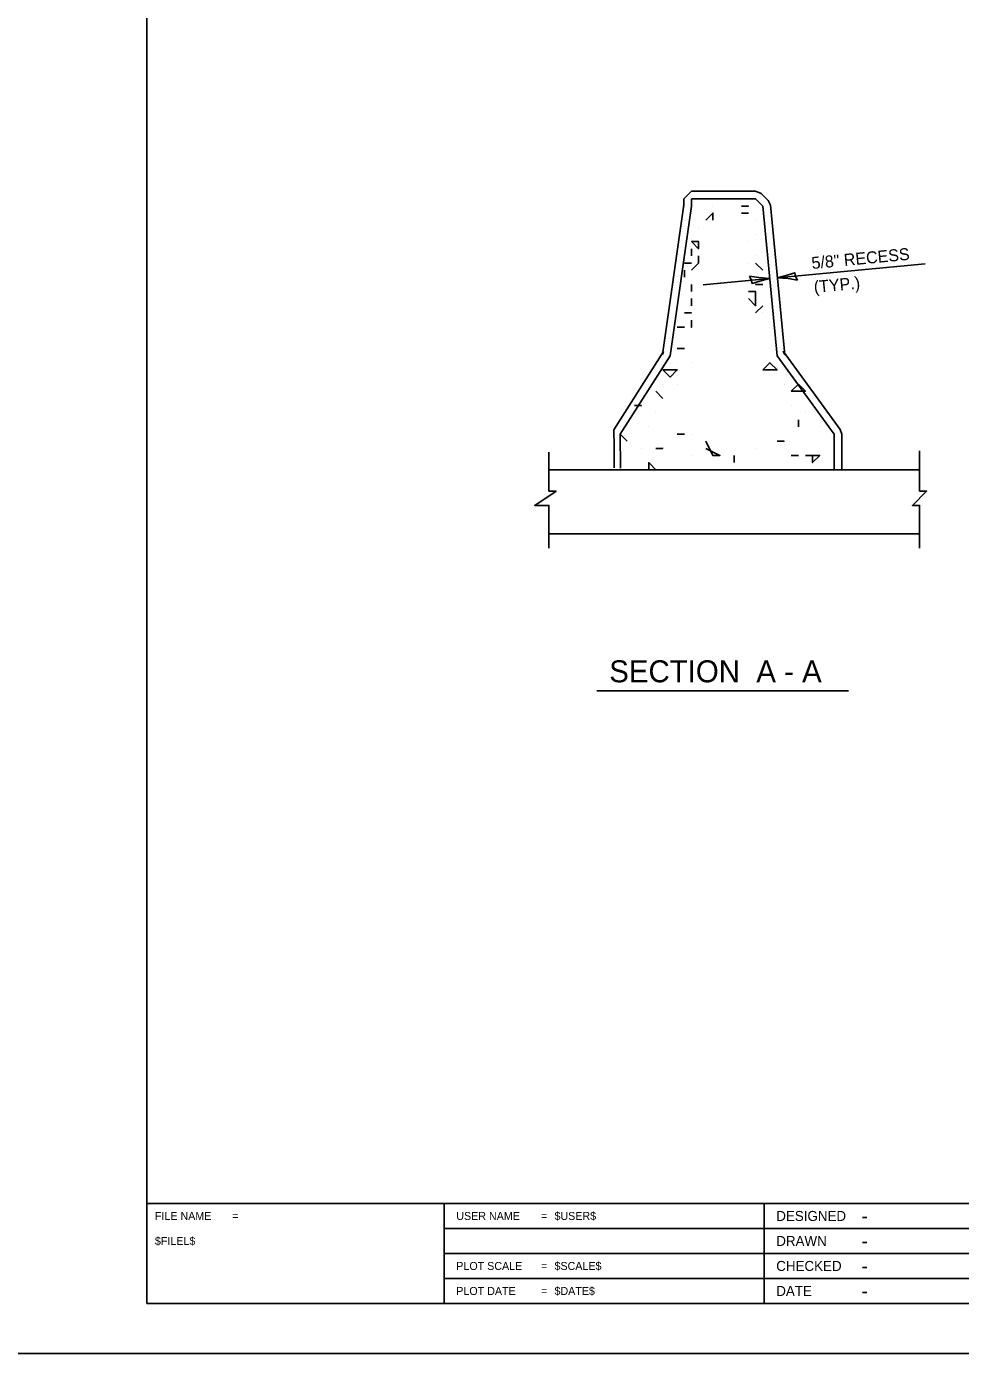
# Model space of a CAD drawing. Extents: x 2085951 to 2109824, y 1602302 to 1613514.
# Drawn here: x 2099664 to 2100131, y 1602685 to 1603348 of the extents above; entities that cross this region are included whole.
import ezdxf

# ---------------------------------------------------------------- set-up
doc = ezdxf.new("R2010")
doc.units = 0
for name, color, linetype in [('Alignment_EX_50 Notation', 7, 'Continuous'), ('Design_PR_EOP', 7, 'Continuous'), ('Level 20', 7, 'Continuous'), ('Level 21', 7, 'Continuous'), ('Level 23', 7, 'Continuous'), ('Level 29', 7, 'Continuous'), ('Sheets_50 Reference Boundary', 7, 'Continuous'), ('Sheets_General Details', 7, 'Continuous'), ('Sheets_Printer Plotting Border', 7, 'Continuous')]:
    doc.layers.add(name, color=color, linetype=linetype)

msp = doc.modelspace()

# ---------------------------------------------------------------- linework, layer by layer
at = {"layer": 'Alignment_EX_50 Notation'}
for p, q in [((2099925.04, 1603126.45), (2100110.37, 1603126.45)), ((2099925.04, 1603094.38), (2100110.37, 1603094.38))]:
    msp.add_line(p, q, dxfattribs=at)
for points in [[(2099925.04, 1603087.25), (2099925.04, 1603108.63), (2099917.91, 1603108.63), (2099928.6, 1603115.76), (2099925.04, 1603115.76), (2099925.04, 1603135.23)], [(2100110.37, 1603087.25), (2100110.37, 1603108.63), (2100106.8, 1603108.63), (2100113.93, 1603115.76), (2100110.37, 1603115.76), (2100110.37, 1603135.88)]]:
    msp.add_lwpolyline(points, dxfattribs=at)
at = {"layer": 'Design_PR_EOP'}
msp.add_line((2100074.9, 1603015.99), (2099948.97, 1603015.99), dxfattribs=at)
at = {"layer": 'Level 20'}
for p, q in [((2099992.46, 1603261.89), (2099996.32, 1603265.75)), ((2099992.46, 1603258.32), (2099992.46, 1603261.89)), ((2099996.32, 1603265.75), (2100014.14, 1603265.75)), ((2099996.32, 1603258.32), (2099996.32, 1603261.89)), ((2099996.32, 1603261.89), (2100014.14, 1603261.89)), ((2100014.14, 1603265.75), (2100028.4, 1603265.75)), ((2100014.14, 1603261.89), (2100028.4, 1603261.89)), ((2100028.4, 1603265.75), (2100031.13, 1603264.62)), ((2100028.4, 1603261.89), (2100031.96, 1603258.32)), ((2100031.13, 1603264.62), (2100034.69, 1603261.05)), ((2100034.69, 1603261.05), (2100035.8, 1603258.69)), ((2099981.81, 1603184.02), (2099992.5, 1603258.87)), ((2099985.63, 1603183.48), (2099996.32, 1603258.32)), ((2099992.5, 1603258.87), (2099992.46, 1603258.32)), ((2100031.96, 1603258.32), (2100039.09, 1603183.48)), ((2100035.8, 1603258.69), (2100042.93, 1603183.84)), ((2099957.42, 1603146.35), (2099982.37, 1603185.55)), ((2099960.68, 1603144.27), (2099985.63, 1603183.48)), ((2099982.37, 1603185.55), (2099981.81, 1603184.02)), ((2100039.09, 1603183.48), (2100067.6, 1603144.27)), ((2100042.93, 1603183.84), (2100042.21, 1603185.75)), ((2100042.21, 1603185.75), (2100070.72, 1603146.54)), ((2099957.58, 1603138.1), (2099957.42, 1603146.35)), ((2099960.82, 1603127.23), (2099960.68, 1603144.27)), ((2100067.6, 1603144.27), (2100067.6, 1603126.58)), ((2100070.72, 1603146.54), (2100071.46, 1603144.27)), ((2100071.46, 1603144.27), (2100071.49, 1603126.91)), ((2099957.58, 1603127.41), (2099957.58, 1603138.1))]:
    msp.add_line(p, q, dxfattribs=at)
at = {"layer": 'Level 21'}
for points in [[(2099996.32, 1603254.76), (2099996.32, 1603254.76), (2099996.32, 1603254.76)], [(2100007.01, 1603251.19), (2100007.01, 1603254.76), (2100003.45, 1603251.19)], [(2100007.01, 1603258.32), (2100007.01, 1603258.32), (2100007.01, 1603258.32)], [(2100021.27, 1603258.32), (2100024.83, 1603258.32), (2100021.27, 1603258.32)], [(2100024.83, 1603254.76), (2100021.27, 1603254.76)], [(2099999.88, 1603247.63), (2099999.88, 1603247.63)], [(2100007.01, 1603251.19), (2100007.01, 1603251.19)], [(2100028.4, 1603251.19), (2100028.4, 1603251.19)], [(2100028.4, 1603244.07), (2100028.4, 1603244.07)], [(2099996.32, 1603240.5), (2099999.88, 1603236.94), (2099999.88, 1603240.5), (2099996.32, 1603240.5)], [(2099996.32, 1603233.37), (2099996.32, 1603233.37), (2099996.32, 1603236.94)], [(2099996.32, 1603236.94), (2099996.32, 1603236.94), (2099996.32, 1603236.94), (2099996.32, 1603236.94)], [(2100024.83, 1603240.5), (2100024.83, 1603240.5)], [(2099992.76, 1603229.81), (2099996.32, 1603229.81)], [(2099996.32, 1603226.25), (2099999.88, 1603229.81)], [(2099999.88, 1603229.81), (2099999.88, 1603229.81), (2099999.88, 1603233.37)], [(2100024.83, 1603229.81), (2100024.83, 1603229.81)], [(2100028.4, 1603233.37), (2100028.4, 1603233.37)], [(2100031.96, 1603226.25), (2100028.4, 1603229.81)], [(2099992.76, 1603222.68), (2099992.76, 1603226.25), (2099992.76, 1603226.25)], [(2099996.32, 1603215.55), (2099996.32, 1603219.12)], [(2100024.83, 1603211.99), (2100028.4, 1603208.43), (2100028.4, 1603215.55), (2100024.83, 1603215.55)], [(2100028.4, 1603219.12), (2100028.4, 1603219.12), (2100031.96, 1603219.12)], [(2099996.32, 1603208.43), (2099996.32, 1603211.99)], [(2100028.4, 1603204.86), (2100031.96, 1603208.43)], [(2099989.19, 1603201.3), (2099989.19, 1603201.3), (2099989.19, 1603201.3)], [(2099996.32, 1603204.86), (2099996.32, 1603204.86), (2099992.76, 1603204.86)], [(2099996.32, 1603201.3), (2099996.32, 1603197.73), (2099996.32, 1603197.73)], [(2100031.96, 1603204.86), (2100031.96, 1603204.86)], [(2099992.76, 1603197.73), (2099989.19, 1603197.73)], [(2100035.52, 1603197.73), (2100035.52, 1603197.73)], [(2099992.76, 1603187.04), (2099989.19, 1603187.04)], [(2100035.52, 1603187.04), (2100035.52, 1603187.04)], [(2099982.06, 1603176.35), (2099985.63, 1603172.79), (2099989.19, 1603176.35), (2099982.06, 1603176.35)], [(2099985.63, 1603179.91), (2099985.63, 1603179.91)], [(2099989.19, 1603179.91), (2099989.19, 1603179.91)], [(2099996.32, 1603179.91), (2099996.32, 1603179.91), (2099996.32, 1603179.91)], [(2099996.32, 1603179.91), (2099996.32, 1603179.91)], [(2100031.96, 1603176.35), (2100039.09, 1603176.35), (2100035.52, 1603179.91), (2100031.96, 1603176.35)], [(2100042.65, 1603176.35), (2100042.65, 1603176.35)], [(2099982.06, 1603169.22), (2099982.06, 1603169.22)], [(2099989.19, 1603169.22), (2099989.19, 1603169.22), (2099989.19, 1603169.22)], [(2100042.65, 1603169.22), (2100042.65, 1603169.22)], [(2100046.22, 1603165.66), (2100053.34, 1603165.66), (2100049.78, 1603169.22), (2100046.22, 1603165.66)], [(2099982.06, 1603162.09), (2099978.5, 1603165.66)], [(2099967.81, 1603158.53), (2099971.37, 1603158.53), (2099971.37, 1603158.53)], [(2099978.5, 1603154.97), (2099978.5, 1603154.97), (2099978.5, 1603154.97)], [(2100046.22, 1603158.53), (2100046.22, 1603158.53), (2100046.22, 1603158.53)], [(2100053.34, 1603154.97), (2100053.34, 1603154.97)], [(2100049.78, 1603147.84), (2100049.78, 1603151.4)], [(2099960.68, 1603144.27), (2099964.24, 1603140.71)], [(2099974.94, 1603147.84), (2099974.94, 1603147.84), (2099974.94, 1603147.84)], [(2099992.76, 1603144.27), (2099989.19, 1603144.27)], [(2099996.32, 1603144.27), (2099996.32, 1603144.27), (2099996.32, 1603144.27)], [(2100060.47, 1603147.84), (2100060.47, 1603147.84)], [(2099971.37, 1603137.15), (2099971.37, 1603137.15)], [(2099982.06, 1603137.15), (2099982.06, 1603137.15), (2099978.5, 1603137.15)], [(2100003.45, 1603140.71), (2100007.01, 1603133.58), (2100010.58, 1603133.58), (2100003.45, 1603137.15)], [(2100028.4, 1603137.15), (2100028.4, 1603137.15)], [(2100039.09, 1603140.71), (2100042.65, 1603140.71), (2100039.09, 1603140.71)], [(2099978.5, 1603126.45), (2099974.94, 1603130.02), (2099974.94, 1603126.45)], [(2099996.32, 1603133.58), (2099996.32, 1603133.58)], [(2100017.7, 1603130.02), (2100017.7, 1603133.58)], [(2100049.78, 1603133.58), (2100046.22, 1603133.58)], [(2100056.91, 1603133.58), (2100056.91, 1603130.02), (2100060.47, 1603133.58), (2100053.34, 1603133.58)], [(2099964.24, 1603126.45), (2099964.24, 1603126.45), (2099964.24, 1603126.45)], [(2099992.76, 1603126.45), (2099989.19, 1603126.45)], [(2100035.52, 1603126.45), (2100035.52, 1603126.45)]]:
    msp.add_lwpolyline(points, dxfattribs=at)
at = {"layer": 'Level 29'}
for p, q in [((2100113.14, 1603229.48), (2100039.25, 1603222.45)), ((2100035.41, 1603222.08), (2100002.2, 1603218.92))]:
    msp.add_line(p, q, dxfattribs=at)
at = {"layer": 'Sheets_50 Reference Boundary'}
msp.add_lwpolyline([(2099724, 1603759.6), (2101299, 1603759.6), (2101299, 1602759.61), (2099724, 1602759.61)], close=True, dxfattribs=at)
at = {"layer": 'Sheets_General Details'}
for p, q in [((2099724, 1602759.61), (2101299, 1602759.61)), ((2099872.71, 1602759.61), (2099872.71, 1602709.61)), ((2100032.71, 1602759.61), (2100032.71, 1602709.61)), ((2099872.71, 1602747.11), (2100332.71, 1602747.11)), ((2099872.71, 1602734.61), (2100332.71, 1602734.61)), ((2099872.71, 1602722.11), (2100332.71, 1602722.11)), ((2101324, 1602684.61), (2099624, 1602684.61))]:
    msp.add_line(p, q, dxfattribs=at)
for points in [[(2099724, 1603759.61), (2101299, 1603759.61), (2101299, 1602709.61), (2099724, 1602709.61)], [(2100025.26, 1603223.22), (2100026.25, 1603221.38), (2100026.74, 1603219.58), (2100030.52, 1603220.75), (2100035.41, 1603222.08), (2100030.01, 1603222.54)], [(2100049.41, 1603221.31), (2100048.41, 1603223.15), (2100047.93, 1603224.95), (2100044.15, 1603223.78), (2100039.25, 1603222.45), (2100044.66, 1603221.99)]]:
    msp.add_lwpolyline(points, close=True, dxfattribs=at)
at = {"layer": 'Sheets_Printer Plotting Border'}
msp.add_lwpolyline([(2099624, 1602684.61), (2101324, 1602684.61), (2101324, 1603784.61), (2099624, 1603784.61)], close=True, dxfattribs=at)

# ---------------------------------------------------------------- texts
at = {"layer": 'Level 23'}
msp.add_text('SECTION  A - A', height=11, dxfattribs=at).set_placement((2099955.2, 1603020.18))
at = {"layer": 'Sheets_General Details'}
for s, height, rotation, p in [('5/8" RECESS', 6, 5.44033, (2100056.65, 1603226.78)), ('(TYP.)', 6, 5.44033, (2100057.79, 1603214.83)), ('FILE NAME', 4, 360, (2099728, 1602751.36)), ('=', 4, 360, (2099766.62, 1602751.36)), ('USER NAME', 4, 360, (2099878.71, 1602751.36)), ('=', 4, 360, (2099921.1, 1602751.36)), ('$USER$', 4, 360, (2099927.82, 1602751.36)), ('$FILEL$', 4, 360, (2099728, 1602738.86)), ('PLOT SCALE', 4, 360, (2099878.71, 1602726.36)), ('$SCALE$', 4, 360, (2099927.82, 1602726.36)), ('=', 4, 360, (2099921.1, 1602726.36)), ('PLOT DATE', 4, 360, (2099878.71, 1602713.86)), ('$DATE$', 4, 360, (2099927.82, 1602713.86)), ('=', 4, 360, (2099921.1, 1602713.86))]:
    msp.add_text(s, height=height, rotation=rotation, dxfattribs=at).set_placement(p)
for s, height, p in [('DESIGNED', 5, (2100038.71, 1602750.86)), ('-', 7, (2100081.41, 1602749.86)), ('DRAWN', 5, (2100038.71, 1602738.36)), ('-', 7, (2100081.41, 1602737.36)), ('CHECKED', 5, (2100038.71, 1602725.86)), ('-', 7, (2100081.41, 1602724.86)), ('DATE', 5, (2100038.71, 1602713.36)), ('-', 7, (2100081.41, 1602712.36))]:
    msp.add_text(s, height=height, dxfattribs=at).set_placement(p)

doc.saveas('drawing.dxf')
